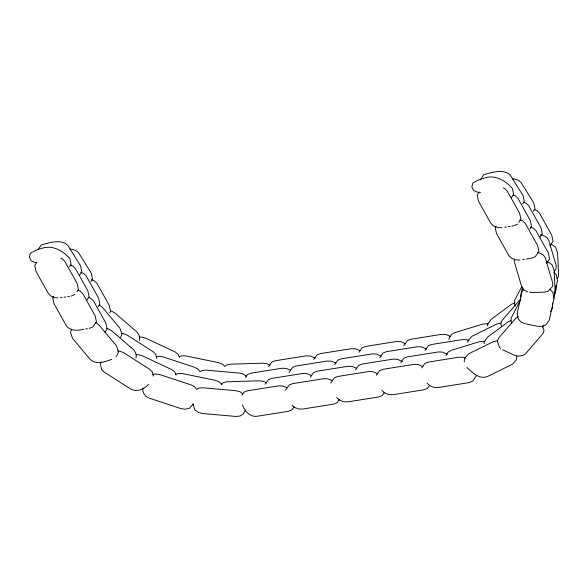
<?xml version="1.0" encoding="UTF-8"?>
<svg xmlns="http://www.w3.org/2000/svg" width="588" height="588" viewBox="0 0 588 588"><rect width="100%" height="100%" fill="white"/><g stroke="black" fill="none" stroke-linecap="round" stroke-linejoin="round"><path stroke-width="0.88" d="M136.004 358.085L136.254 355.196L135.49 352.433L133.557 349.639L111.426 330.574L107.832 328.604L106.362 328.383M139.437 340.459L139.687 337.563L138.915 334.8L136.982 332.014L114.851 312.948L111.257 310.971M143.016 388.051L142.818 390.358L143.582 393.122L145.714 396.194L149.308 398.164L180.883 408.601L185.176 409.226L189.402 408.263L193.481 403.809M464.226 361.907L464.535 358.305L468.717 353.763L493.538 341.606L497.375 340.724M467.835 342.157L467.96 340.68L472.142 336.138L496.963 323.973L500.807 323.099M514.434 259.058L514.228 261.454L521.74 286.929L523.673 289.715L527.627 291.891M516.793 356.181L516.485 359.782L512.302 364.325L487.481 376.482C479.227 379.826 472.399 372.491 466.923 367.463M522.35 287.958L520.608 295.801L520.887 297.44M553.631 298.234L557.534 280.638L556.27 274.75L554.014 272.472M71.714 329.104L70.472 332.507L72.5 338.335L89.986 359.217C95.984 365.339 104.899 361.752 111.713 359.364M120.672 337.439L121.922 334.028L119.886 328.207L102.408 307.318L99.276 305.003M117.49 354.395L118.497 351.661L116.461 345.832L98.975 324.951L95.844 322.628M245.475 410.204L243.153 414.099L239.911 416.061L235.788 416.444L202.551 413.504L198.362 412.386L194.922 409.836L192.938 404.132M448.82 339.438L449.783 336.799L451.51 334.55L454.458 332.764L482.748 324.106L486.864 323.716L488.305 324.106M445.954 355.527L448.085 352.175L451.033 350.397L479.323 341.731L483.439 341.349L484.872 341.731M557.49 278.631L558.6 275.603L557.593 252.95L555.609 247.247L552.169 244.696L550.493 244.248M554.065 296.256L555.175 293.228L554.168 270.583L552.183 264.879L548.744 262.329L547.068 261.88M521.887 286.378L514.72 300.167L514.441 303.364L515.213 306.127M520.564 299.961L511.288 317.792L511.016 320.997L511.78 323.76M554.837 292.405L556.05 290.068L555.939 285.489M542.489 327.185L543.297 325.627M550.596 311.596L552.624 307.7L552.514 303.114M38.235 249.43L41.307 244.895C49.59 242.719 60.542 238.735 67.789 245.299L80.571 265.857L81.857 271.854L79.711 274.971M480.278 179.913L483.777 174.651C492.06 172.468 503.012 168.484 510.259 175.055L523.041 195.606L524.327 201.611L522.725 203.94M36.882 262.314L34.743 265.423L36.03 271.421L48.334 293.5L50.906 296.095L55.25 297.815L57.764 297.888M69.538 266.856L71.141 264.526L69.854 258.529C62.725 250.819 52.626 244.564 41.844 248.349C37.742 249.378 33.795 250.973 30.311 253.391L29.4 257.265L31.157 260.881L34.949 262.424L36.596 262.527M53.545 296.55L52.744 297.712L54.03 303.717L66.334 325.789C70.354 331.345 77.947 330.625 83.834 329.229M76.822 291.817L78.432 289.487L77.146 283.489L64.842 261.41L62.269 258.816L60.821 258.242M90.964 281.52L92.566 279.19L91.287 273.185L78.505 252.634L75.867 250.495L71.464 249.136L69.752 249.136M87.002 299.931L89.141 296.815L87.855 290.817L75.551 268.745L72.978 266.151L70.082 264.997M98.071 306.738L99.857 304.15L98.571 298.145L86.267 276.073L83.694 273.479L80.799 272.325M94.646 324.363L96.432 321.776L95.146 315.778L82.842 293.706L80.269 291.111L78.094 290.244M109.691 312.757L110.573 311.478L109.287 305.481L96.983 283.401L94.411 280.807L91.515 279.66M105.002 332.22L105.84 330.993M106.266 330.382L107.141 329.111L105.862 323.106L93.551 301.034L90.978 298.439L88.082 297.285M101.151 361.848L100.232 363.178L101.57 369.47L104.142 372.057L130.242 388.727C136.644 392.762 143.92 389.19 148.698 384.368M245.306 377.481L247.474 374.519L250.922 373.174L281.821 368.264L286.091 368.389L290.435 370.117M241.881 395.114L244.049 392.152L247.497 390.8L278.389 385.897L282.666 386.022L287.003 387.749M268.569 366.603L271.788 362.12L275.235 360.767L306.127 355.865L310.398 355.99L315.197 358.173M265.144 384.229L268.356 379.752L271.81 378.4L302.702 373.49L306.973 373.623L311.772 375.805M288.928 372.594L292.67 367.346L296.117 365.993L327.009 361.091L331.279 361.216L335.623 362.943M285.503 390.219L289.245 384.978L292.692 383.626L323.584 378.723L327.854 378.848L332.198 380.576M313.779 359.408L316.976 354.946L320.423 353.594L351.323 348.691L355.593 348.816L359.937 350.544M310.346 377.04L313.551 372.579L316.998 371.226L347.89 366.317L352.168 366.442L356.512 368.169M294.191 406.661L291.788 409.961L288.341 411.313L257.448 416.216C249.959 417.414 244.718 411.218 242.388 404.816M334.66 364.634L337.857 360.172L341.312 358.82L372.204 353.917L376.474 354.042L381.274 356.225M330.691 383.045L334.432 377.805L337.88 376.452L368.779 371.543L373.049 371.675L377.849 373.858M358.967 352.234L362.171 347.773L365.618 346.42L396.51 341.51L400.788 341.643L405.58 343.826M355.542 369.859L358.746 365.398L362.193 364.046L393.085 359.143L397.356 359.268L402.155 361.458M479.352 192.063L477.213 195.172L478.5 201.177L490.804 223.249L493.376 225.843L497.72 227.571L501.99 227.696M339.386 399.487L336.983 402.787L333.536 404.14L302.644 409.042L298.366 408.917L294.029 407.19L291.986 405.132M379.848 357.46L383.053 352.998L386.5 351.646L417.392 346.744L421.67 346.869L426.469 349.051M376.423 375.093L379.627 370.631L383.075 369.279L413.967 364.369L418.237 364.494L423.037 366.684M403.625 345.84L407.366 340.599L410.814 339.247L441.706 334.337L445.976 334.462L450.753 336.623M511.472 197.392L513.611 194.275L512.324 188.278C505.195 180.567 495.096 174.32 484.314 178.105C480.212 179.127 476.265 180.722 472.781 183.147L471.87 187.021L473.627 190.637L477.419 192.173L480.506 192.607M400.737 362.686L403.934 358.224L407.381 356.872L438.28 351.969L442.551 352.094L447.321 354.255M496.015 226.299L495.214 227.468L496.5 233.465L508.804 255.537L511.376 258.132L515.72 259.859L519.99 259.984M384.574 392.314L382.178 395.614L378.731 396.966L347.831 401.869L343.561 401.744L339.217 400.016L336.645 397.422M425.043 350.286L428.248 345.825L431.695 344.472L462.587 339.563L466.857 339.695L468.893 340.496M518.756 222.352L520.902 219.236L519.616 213.238L507.312 191.166L504.739 188.572L503.291 187.998M421.618 367.912L424.823 363.45L428.27 362.098L459.162 357.195L463.432 357.32L465.461 358.129M533.434 211.268L535.043 208.938L533.757 202.941L520.975 182.383L518.337 180.244L513.934 178.892L512.221 178.892M530.009 228.901L531.611 226.571L530.325 220.566L518.021 198.494L515.448 195.9L513.28 195.04M540.181 237.008L542.327 233.899L541.041 227.901L528.737 205.822L526.164 203.227L523.269 202.081M523.445 289.568L522.019 291.641L517.183 313.433L518.447 319.313L521.269 322.165L525.224 323.738M476.302 376.019L472.561 381.259L469.114 382.612L438.222 387.521L433.944 387.389L429.6 385.669L427.035 383.075M74.963 294.368L71.236 296.08M94.286 324.892L92.691 327.024L89.244 328.376M517.433 224.116L514.419 225.557M428.968 386.301L427.366 388.44L423.919 389.785L393.027 394.695L388.756 394.57L384.412 392.843L381.84 390.248M549.831 245.762L553.043 241.227L551.757 235.229L539.453 213.157L536.881 210.563L533.985 209.409M546.406 263.395L549.611 258.86L548.332 252.862L536.021 230.783L533.448 228.188L530.56 227.041M554.139 271.259L555.961 268.878L556.233 265.673L548.722 240.205L546.789 237.412L542.834 235.244L540.262 234.862M115.954 356.754L117.247 355.064M221.492 384.155L223.109 382.678L226.953 381.796L259.514 380.803L263.806 381.436L266.577 382.95M520.894 299.476L519.417 300.365L501.895 320.673L500.785 323.701L501.586 326.627M518.204 316.66L515.992 317.998L498.47 338.306L497.36 341.334L499.513 347.442L500.77 348.368M179.2 356.718L181.56 355.791L185.837 355.924L218.743 362.708L222.69 364.281L224.925 366.53L226.542 365.052L230.378 364.17L262.939 363.171L267.239 363.803L270.002 365.324M175.775 374.35L178.135 373.424L182.405 373.549L215.311 380.34L219.265 381.913L222.095 384.758M515.051 302.849L511.604 304.202L491.002 319.482L487.43 324.48L487.687 325.995M510.935 320.747L508.172 321.827L487.57 337.115L483.998 342.113L484.262 343.627M156.261 356.894L158.892 356.291L163.185 356.923L194.76 367.353L198.354 369.33L200.03 371.748L202.051 370.528L206.175 370.146L239.412 373.086L243.601 374.203L246.313 376.21M152.829 374.527L155.46 373.924L159.76 374.556L191.335 384.986L194.929 386.963L196.605 389.381L198.626 388.154L202.742 387.771L235.986 390.711L240.169 391.836L242.888 393.842M60.417 297.8L62.225 297.513M64.026 297.227L65.827 296.94M67.635 296.653L69.435 296.367M504.695 227.269L506.496 226.983M508.304 226.696L510.105 226.409M511.905 226.123L513.714 225.836M85.635 328.949L87.436 328.663M522.695 259.558L524.496 259.271M526.304 258.985L531.714 258.125L535.161 256.772L538.902 251.532L537.616 245.527L525.312 223.455L522.739 220.86L519.843 219.714M139.407 337.211L141.524 337.012L145.714 338.129L174.996 351.889L178.127 354.204L179.487 357.394M135.982 354.843L138.099 354.645L142.289 355.762L171.571 369.521L174.702 371.837L176.062 375.026M121.731 333.492L123.193 333.536L127.148 335.109L153.248 351.771L155.82 354.366L156.783 358.482M117.571 351.102L119.768 351.161L123.723 352.734L149.822 369.396L152.395 371.991L153.358 376.114M537.689 252.619L539.409 252.877L543.363 255.045L545.296 257.831L552.808 283.306L552.529 286.503L548.119 291.258L544.275 292.14L531.927 292.523L529.347 292.14M526.098 323.914L537.704 326.311L541.982 326.436L545.767 324.951L547.369 322.819L549.273 320.056L554.109 298.263L552.845 292.383L550.023 289.531M502.652 349.764L513.758 354.983L517.947 356.1L522.475 355.681L525.422 353.895L542.945 333.587L544.054 330.559L542.577 326.046M522.636 287.65L522.754 290.362"/></g></svg>
